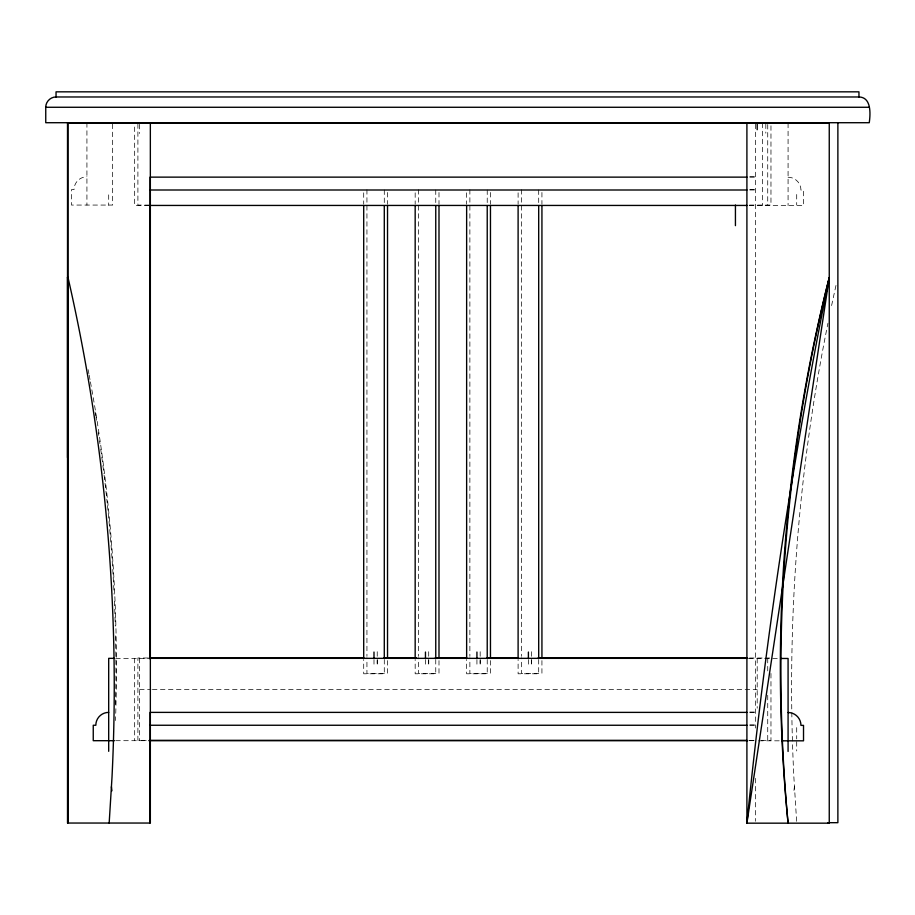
<?xml version="1.0" encoding="UTF-8"?>
<svg xmlns="http://www.w3.org/2000/svg" width="915" height="915" viewBox="0 0 915 915"><rect width="100%" height="100%" fill="white"/><g stroke="black" fill="none" stroke-linecap="round" stroke-linejoin="round"><path stroke-width="0.69" stroke-dasharray="4.58 3.43" d="M377.232 664.13L377.232 660.447M428.7 664.13L428.7 660.447M480.169 664.13L480.169 660.447M531.638 664.13L531.638 660.447M793.946 790.469L794.449 786.42M749.82 176.755L755.527 176.755M749.797 177.133L755.504 177.133M749.82 189.622L755.527 189.622M749.797 190L755.504 190M149.339 205.063L137.902 205.063L137.902 124.131M749.534 205.063L770.968 205.063L770.968 124.131M148.951 205.417L134.665 205.417L134.665 124.486M749.145 205.417L803.519 205.543L803.519 190.103L800.945 190.103A12.867 12.867 0 0 0 788.078 177.236M147.91 657.988L137.902 657.988L137.902 740.338L147.91 740.338M749.534 657.988L763.819 657.988M765.249 657.988L769.538 657.988M115.713 658.343L148.127 658.468M748.642 658.468L778.253 658.468M139.572 689.35L150.986 689.35M152.405 689.35L757.197 689.35M749.82 712.03L755.527 712.03M749.797 712.385L755.504 712.385M749.82 724.897L755.527 724.897M749.797 725.252L755.504 725.252M749.534 740.338L755.527 740.338M761.143 740.338L770.968 740.338L770.968 672.182M115.713 740.693L147.521 740.693M749.145 740.693L754.074 740.693M758.604 740.818L779.66 740.818M796.622 821.293L793.865 777.018A1832.928 1832.928 0 0 1 792.481 742.374M796.702 194.495L796.702 205.063M796.702 727.597L796.702 738.92M796.702 741.665L796.702 750.963M788.078 123.193L788.078 205.543M767.731 124.486L767.731 205.417M767.731 658.343L767.731 671.118M767.731 695.251L767.731 740.693M765.821 124.017L765.821 133.155M762.344 123.193L762.344 205.543M757.197 658.468L757.197 708.164M755.527 124.131L755.504 728.054M755.527 778.368L755.527 821.258M541.932 192.482L541.932 203.896M541.932 660.584L541.932 673.429L521.344 673.429L521.344 657.736M538.695 189.977L538.695 204.239M538.695 659.509L538.695 673.783L518.107 673.783L518.107 659.509M531.638 651.709L531.638 656.821M531.638 659.349L531.638 663.409M528.401 659.566L528.401 664.473M521.344 189.622L521.344 656.307M518.107 192.825L518.107 204.239M490.463 192.482L490.463 203.896M490.463 660.584L490.463 673.429L469.875 673.429L469.875 657.736M487.226 189.977L487.226 204.239M487.226 659.509L487.226 673.783L466.639 673.783L466.639 659.509M480.169 651.709L480.169 656.821M480.169 659.349L480.169 663.409M476.932 659.566L476.932 664.473M469.875 189.622L469.875 656.307M466.639 192.825L466.639 204.239M438.994 192.482L438.994 203.896M438.994 660.584L438.994 673.429L418.407 673.429L418.407 657.736M435.757 189.977L435.757 204.239M435.757 659.509L435.757 673.783L415.17 673.783L415.17 659.509M428.7 651.709L428.7 656.821M428.7 659.349L428.7 663.409M425.464 659.566L425.464 664.473M418.407 189.622L418.407 656.307M415.17 192.825L415.17 204.239M387.525 192.482L387.525 203.896M387.525 660.584L387.525 673.429L366.938 673.429L366.938 657.736M384.289 189.977L384.289 204.239M384.289 659.509L384.289 673.783L363.701 673.783L363.701 659.509M377.232 651.709L377.232 656.821M377.232 659.349L377.232 663.409M373.995 659.566L373.995 664.473M366.938 189.622L366.938 656.307M363.701 192.825L363.701 204.239M139.572 124.36L139.572 133.51M139.572 658.343L139.572 740.693M134.665 658.343L134.665 740.693M112.659 124.131L112.659 205.063L71.484 205.063L71.484 189.622L74.058 189.622A12.867 12.867 0 0 1 86.925 176.755M108.691 194.849L108.691 205.417M86.925 122.713L86.925 205.063M90.413 381.898A1576.351 1576.351 0 0 1 115.519 720.528M88.103 369.614A1576.351 1576.351 0 0 1 88.881 373.697M89.144 375.07A1576.351 1576.351 0 0 1 90.162 380.526M115.519 635.856A1620.831 1620.831 0 0 1 115.519 705.259M95.149 412.059A1620.831 1620.831 0 0 1 95.812 416.165M96.029 417.537A1620.831 1620.831 0 0 1 96.464 420.282M98.34 432.635A1620.831 1620.831 0 0 1 98.74 435.38M99.541 440.881A1620.831 1620.831 0 0 1 99.929 443.626M100.696 449.128A1620.831 1620.831 0 0 1 102.709 464.26M102.892 465.644A1620.831 1620.831 0 0 1 103.921 473.901M104.093 475.285A1620.831 1620.831 0 0 1 107.192 502.873M107.478 505.64A1620.831 1620.831 0 0 1 114.089 594.224M114.409 601.166A1620.831 1620.831 0 0 1 115.279 626.135M792.436 740.99A1832.928 1832.928 0 0 1 827.949 323.212M831.598 305.564A1832.928 1832.928 0 0 1 836.036 285.24"/><path stroke-width="1.37" d="M67.516 457.649L67.516 277.474A1576.351 1576.351 0 0 1 68.202 280.162A1620.831 1620.831 0 0 0 67.516 277.474M373.995 658.343L373.995 652.052M425.464 658.343L425.464 652.052M476.932 658.343L476.932 652.052M528.401 658.343L528.401 652.052M109.171 823.043L111.996 777.361A1832.928 1832.894 -90 0 0 67.996 277.474L67.996 123.067M45.75 107.272C45.636 101.771 50.542 96.864 56.044 96.979L858.956 96.979C871.675 97.207 870.439 114.421 869.25 122.713L45.75 122.713L45.75 107.272L869.25 107.272M746.937 177.133L150.106 177.133L150.106 205.44L746.937 205.44M150.106 190L746.937 190M149.339 657.988L363.69 657.988M383.694 657.988L416.565 657.988M435.14 657.988L466.581 657.988M486.586 657.988L518.027 657.988M538.031 657.988L746.674 657.988M114.306 658.343L108.691 658.343L108.691 751.318M148.951 658.343L747.727 658.343M781.055 658.468L788.078 658.468L788.078 751.444M746.937 712.385L150.106 712.385L150.106 751.318M150.106 725.252L746.937 725.252M149.339 740.338L746.96 740.338M114.306 740.693L93.25 740.693L93.25 725.252L95.823 725.252A12.867 12.867 0 0 1 108.691 712.385M148.951 740.693L747.727 740.693M781.81 740.818L803.519 740.818L803.519 725.378L800.945 725.378A12.867 12.867 0 0 0 788.078 712.511M827.938 822.688L837.877 822.688L837.877 122.713M111.413 786.774L111.927 790.823M858.956 96.979L858.956 91.832L56.044 91.832L56.044 96.979M757.197 123.193L757.197 129.701M746.903 123.193L746.903 823.168L829.253 823.168L829.253 123.193L67.516 123.067L67.516 823.043L150.346 823.043L150.346 123.067M735.431 205.063L735.431 225.65M541.932 205.326L541.932 657.736M538.695 205.669L538.695 658.079M518.107 205.669L518.107 658.079M490.463 205.326L490.463 657.736M487.226 205.669L487.226 658.079M466.639 205.669L466.639 658.079M438.994 205.326L438.994 657.736M435.757 205.669L435.757 658.079M415.17 205.669L415.17 658.079M387.525 205.326L387.525 657.736M384.289 205.669L384.289 658.079M363.701 205.669L363.701 658.079M149.866 205.921L149.866 658.754M149.866 740.189L149.866 823.043M829.253 277.6L746.903 823.168A5551.099 5551.099 0 0 1 829.253 277.6A1620.831 1620.831 0 0 0 788.078 823.168A1576.351 1576.351 0 0 1 829.253 277.6M67.996 277.474A1576.351 9.081 -90 0 0 67.756 823.043A1620.831 9.344 -90 0 1 67.996 277.474"/></g></svg>
